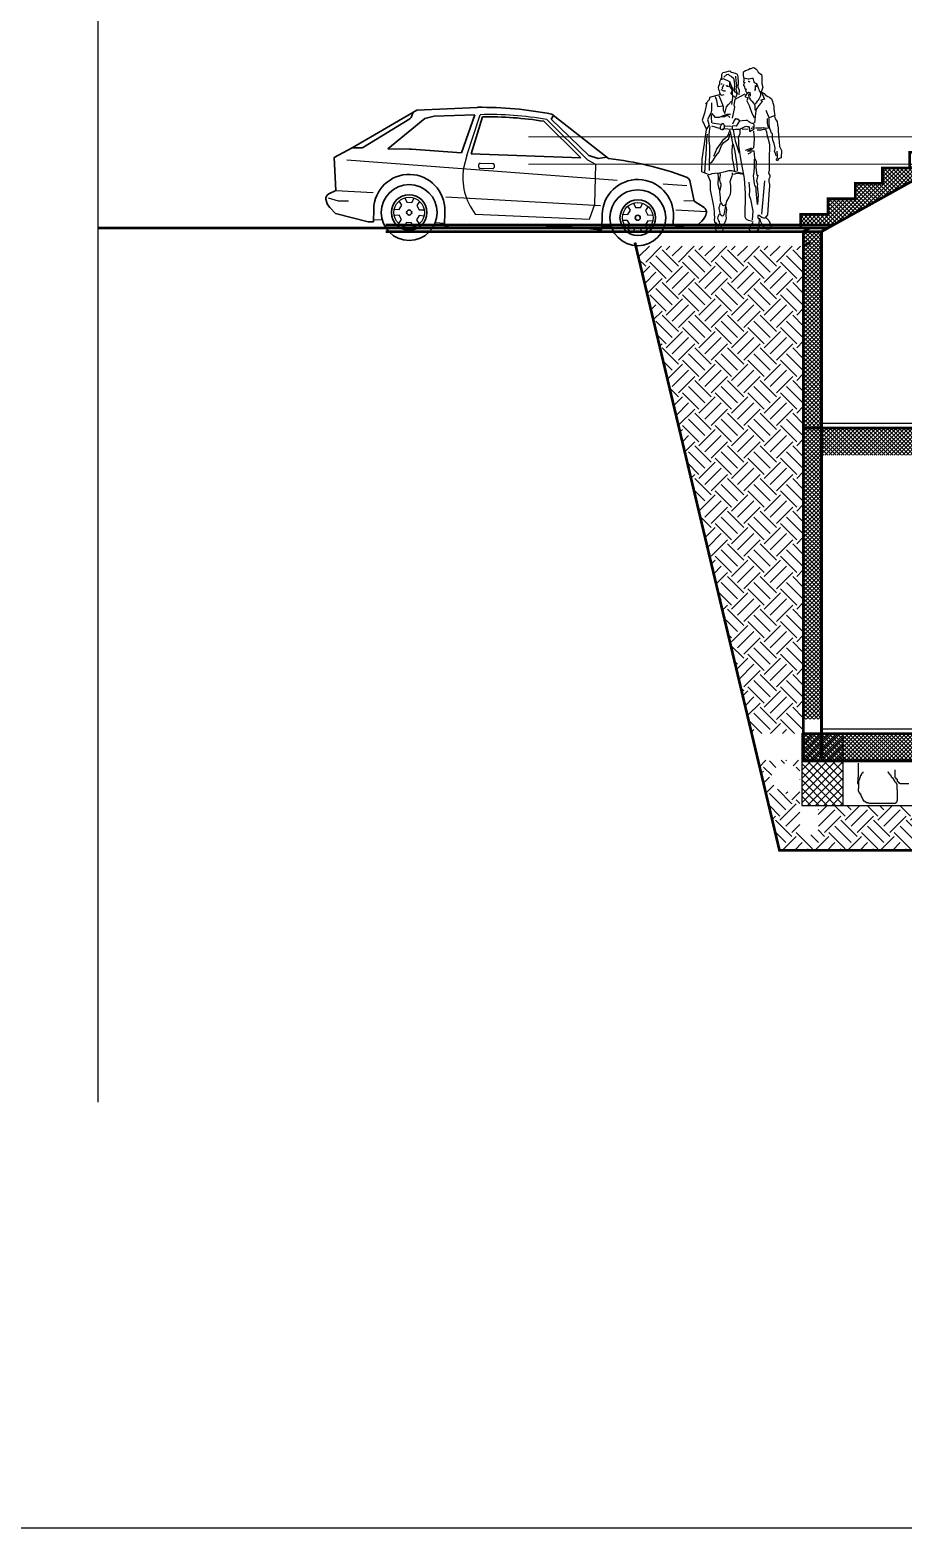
# Model space of a CAD drawing. Extents: x 250879 to 348495, y -51522 to -9360.
# Drawn here: x 288222 to 289182, y -51522 to -49874 of the extents above; entities that cross this region are included whole.
import ezdxf

# ---------------------------------------------------------------- set-up
doc = ezdxf.new("R2010")
doc.units = 0
doc.layers.get('0').update_dxf_attribs({"linetype": 'CONTINUOUS'})
for name, color, linetype in [('AXIS', 1, 'CONTINUOUS'), ('CAR_DTL', 7, 'CONTINUOUS'), ('HATCH', 8, 'CONTINUOUS'), ('TRUSS', 2, 'CONTINUOUS'), ('WALL', 7, 'CONTINUOUS')]:
    doc.layers.add(name, color=color, linetype=linetype)
for name, color, linetype, lineweight in [('BALUSTER', 6, 'CONTINUOUS', 30), ('int fram for glaz& landscap obj.', 252, 'CONTINUOUS', 15), ('VIS', 8, 'CONTINUOUS', 18)]:
    doc.layers.add(name, color=color, linetype=linetype, lineweight=lineweight)

# ---------------------------------------------------------------- blocks, each defined once
blk = doc.blocks.new('105')
for p, q in [((-0.079, 1.713), (-0.081, 1.691)), ((-0.081, 1.691), (-0.081, 1.659)), ((-0.081, 1.659), (-0.081, 1.627)), ((-0.075, 1.729), (-0.079, 1.713)), ((-0.059, 1.742), (-0.075, 1.729)), ((-0.04, 1.756), (-0.059, 1.742)), ((-0.028, 1.776), (-0.04, 1.756)), ((-0.017, 1.788), (-0.028, 1.776)), ((0.001, 1.802), (-0.017, 1.788)), ((-0.001, 1.639), (0.004, 1.649)), ((0.015, 1.805), (0.001, 1.802)), ((0.004, 1.649), (0.009, 1.659)), ((0.009, 1.659), (0.012, 1.674)), ((0.012, 1.674), (0.015, 1.684)), ((0.038, 1.797), (0.015, 1.805)), ((0.015, 1.684), (0.019, 1.684)), ((0.019, 1.684), (0.03, 1.684)), ((0.03, 1.684), (0.046, 1.682)), ((0.052, 1.795), (0.038, 1.797)), ((0.046, 1.682), (0.058, 1.679)), ((0.051, 1.647), (0.057, 1.65)), ((0.068, 1.786), (0.052, 1.795)), ((0.057, 1.65), (0.062, 1.651)), ((0.058, 1.679), (0.07, 1.68)), ((0.062, 1.651), (0.066, 1.652)), ((0.066, 1.652), (0.069, 1.653)), ((0.084, 1.778), (0.068, 1.786)), ((0.07, 1.68), (0.088, 1.681)), ((0.101, 1.774), (0.084, 1.778)), ((0.088, 1.681), (0.102, 1.684)), ((0.122, 1.758), (0.101, 1.774)), ((0.102, 1.684), (0.117, 1.688)), ((0.107, 1.643), (0.104, 1.65)), ((0.114, 1.671), (0.114, 1.681)), ((0.116, 1.664), (0.114, 1.671)), ((0.117, 1.657), (0.116, 1.664)), ((0.117, 1.688), (0.119, 1.699)), ((0.117, 1.65), (0.117, 1.657)), ((0.117, 1.643), (0.117, 1.65)), ((0.119, 1.699), (0.12, 1.718)), ((0.12, 1.718), (0.123, 1.739)), ((0.123, 1.739), (0.122, 1.758)), ((0.183, 1.704), (0.179, 1.64)), ((0.191, 1.735), (0.183, 1.704)), ((0.212, 1.745), (0.191, 1.735)), ((0.195, 1.611), (0.202, 1.659)), ((0.202, 1.659), (0.207, 1.71)), ((0.252, 1.754), (0.212, 1.745)), ((0.224, 1.654), (0.22, 1.608)), ((0.231, 1.691), (0.224, 1.654)), ((0.252, 1.709), (0.231, 1.691)), ((0.235, 1.561), (0.273, 1.649)), ((0.264, 1.764), (0.252, 1.754)), ((0.279, 1.724), (0.252, 1.709)), ((0.272, 1.77), (0.264, 1.764)), ((0.328, 1.754), (0.272, 1.77)), ((0.273, 1.649), (0.343, 1.682)), ((0.29, 1.732), (0.279, 1.724)), ((0.306, 1.73), (0.29, 1.732)), ((0.339, 1.699), (0.306, 1.73)), ((0.35, 1.75), (0.328, 1.754)), ((0.343, 1.682), (0.374, 1.671)), ((0.361, 1.73), (0.35, 1.75)), ((0.359, 1.709), (0.361, 1.73)), ((0.359, 1.692), (0.359, 1.709)), ((0.371, 1.677), (0.359, 1.692)), ((0.374, 1.671), (0.386, 1.65)), ((0.386, 1.65), (0.387, 1.621)), ((-0.145, 1.488), (-0.166, 1.48)), ((-0.116, 1.505), (-0.145, 1.488)), ((-0.104, 1.52), (-0.116, 1.505)), ((-0.072, 1.542), (-0.111, 1.458)), ((-0.093, 1.527), (-0.104, 1.52)), ((-0.073, 1.534), (-0.093, 1.527)), ((-0.081, 1.627), (-0.09, 1.59)), ((-0.09, 1.59), (-0.08, 1.556)), ((-0.08, 1.556), (-0.073, 1.534)), ((-0.067, 1.536), (-0.062, 1.536)), ((-0.062, 1.546), (-0.065, 1.523)), ((-0.065, 1.523), (-0.064, 1.507)), ((-0.064, 1.507), (-0.061, 1.489)), ((-0.062, 1.536), (-0.059, 1.54)), ((-0.061, 1.489), (-0.055, 1.473)), ((-0.059, 1.54), (-0.055, 1.551)), ((-0.055, 1.551), (-0.05, 1.563)), ((-0.05, 1.563), (-0.045, 1.58)), ((-0.045, 1.58), (-0.037, 1.602)), ((-0.037, 1.602), (-0.032, 1.611)), ((-0.032, 1.611), (-0.026, 1.624)), ((-0.026, 1.624), (-0.014, 1.632)), ((-0.02, 1.616), (-0.024, 1.608)), ((-0.024, 1.608), (-0.024, 1.599)), ((-0.024, 1.599), (-0.022, 1.599)), ((-0.022, 1.599), (-0.018, 1.599)), ((-0.02, 1.634), (-0.02, 1.626)), ((-0.02, 1.626), (-0.02, 1.616)), ((-0.018, 1.599), (-0.007, 1.607)), ((-0.014, 1.632), (-0.001, 1.639)), ((-0.007, 1.607), (-0.007, 1.597)), ((-0.007, 1.597), (-0.007, 1.583)), ((-0.007, 1.583), (-0.006, 1.566)), ((-0.006, 1.566), (-0.006, 1.559)), ((-0.006, 1.559), (0.003, 1.552)), ((0.045, 1.498), (0.046, 1.51)), ((0.045, 1.49), (0.045, 1.498)), ((0.046, 1.518), (0.047, 1.53)), ((0.046, 1.51), (0.046, 1.518)), ((0.047, 1.53), (0.049, 1.53)), ((0.049, 1.53), (0.056, 1.529)), ((0.063, 1.483), (0.054, 1.468)), ((0.056, 1.529), (0.059, 1.529)), ((0.059, 1.529), (0.063, 1.531)), ((0.061, 1.516), (0.068, 1.498)), ((0.063, 1.531), (0.068, 1.532)), ((0.068, 1.498), (0.063, 1.483)), ((0.068, 1.532), (0.071, 1.53)), ((0.071, 1.644), (0.072, 1.644)), ((0.071, 1.53), (0.077, 1.525)), ((0.106, 1.489), (0.073, 1.472)), ((0.077, 1.525), (0.078, 1.525)), ((0.078, 1.527), (0.106, 1.489)), ((0.078, 1.525), (0.082, 1.526)), ((0.082, 1.526), (0.084, 1.53)), ((0.084, 1.53), (0.091, 1.539)), ((0.099, 1.565), (0.085, 1.571)), ((0.091, 1.539), (0.094, 1.546)), ((0.094, 1.546), (0.097, 1.555)), ((0.097, 1.555), (0.099, 1.565)), ((0.213, 1.46), (0.102, 1.517)), ((0.103, 1.571), (0.105, 1.577)), ((0.105, 1.577), (0.106, 1.589)), ((0.106, 1.589), (0.107, 1.595)), ((0.108, 1.64), (0.107, 1.643)), ((0.107, 1.599), (0.11, 1.599)), ((0.107, 1.595), (0.107, 1.599)), ((0.112, 1.635), (0.108, 1.64)), ((0.11, 1.599), (0.111, 1.601)), ((0.111, 1.601), (0.114, 1.602)), ((0.112, 1.64), (0.117, 1.643)), ((0.115, 1.629), (0.112, 1.635)), ((0.114, 1.602), (0.116, 1.606)), ((0.119, 1.619), (0.115, 1.629)), ((0.116, 1.606), (0.12, 1.613)), ((0.117, 1.643), (0.117, 1.643)), ((0.12, 1.614), (0.119, 1.619)), ((0.121, 1.613), (0.12, 1.614)), ((0.12, 1.613), (0.121, 1.613)), ((0.185, 1.59), (0.171, 1.558)), ((0.171, 1.558), (0.172, 1.506)), ((0.179, 1.64), (0.185, 1.59)), ((0.188, 1.516), (0.196, 1.54)), ((0.197, 1.59), (0.195, 1.611)), ((0.196, 1.54), (0.203, 1.565)), ((0.204, 1.531), (0.196, 1.513)), ((0.196, 1.513), (0.207, 1.48)), ((0.203, 1.565), (0.197, 1.59)), ((0.223, 1.548), (0.204, 1.531)), ((0.207, 1.468), (0.262, 1.519)), ((0.22, 1.608), (0.223, 1.575)), ((0.223, 1.575), (0.223, 1.548)), ((0.262, 1.519), (0.235, 1.561)), ((0.245, 1.532), (0.241, 1.477)), ((0.255, 1.573), (0.245, 1.532)), ((0.277, 1.598), (0.255, 1.573)), ((0.277, 1.645), (0.277, 1.598)), ((0.305, 1.61), (0.287, 1.596)), ((0.287, 1.596), (0.296, 1.596)), ((0.296, 1.596), (0.302, 1.6)), ((0.302, 1.6), (0.305, 1.608)), ((0.312, 1.606), (0.305, 1.61)), ((0.321, 1.548), (0.329, 1.547)), ((0.329, 1.547), (0.334, 1.547)), ((0.334, 1.547), (0.34, 1.549)), ((0.361, 1.504), (0.335, 1.508)), ((0.339, 1.621), (0.344, 1.605)), ((0.34, 1.549), (0.345, 1.55)), ((0.344, 1.605), (0.353, 1.595)), ((0.345, 1.55), (0.35, 1.552)), ((0.35, 1.552), (0.368, 1.561)), ((0.353, 1.595), (0.358, 1.587)), ((0.357, 1.579), (0.353, 1.573)), ((0.358, 1.587), (0.357, 1.579)), ((0.358, 1.623), (0.368, 1.624)), ((0.368, 1.506), (0.361, 1.504)), ((0.378, 1.514), (0.368, 1.506)), ((0.394, 1.497), (0.375, 1.455)), ((0.387, 1.526), (0.378, 1.514)), ((0.388, 1.551), (0.385, 1.536)), ((0.385, 1.536), (0.387, 1.526)), ((0.387, 1.621), (0.396, 1.604)), ((0.397, 1.566), (0.388, 1.551)), ((0.388, 1.505), (0.496, 1.477)), ((0.396, 1.604), (0.402, 1.588)), ((0.402, 1.588), (0.397, 1.566)), ((0.434, 1.486), (0.419, 1.446)), ((-0.216, 1.321), (-0.224, 1.279)), ((-0.212, 1.357), (-0.216, 1.321)), ((-0.211, 1.382), (-0.212, 1.357)), ((-0.205, 1.406), (-0.211, 1.382)), ((-0.192, 1.443), (-0.205, 1.406)), ((-0.185, 1.462), (-0.192, 1.443)), ((-0.166, 1.48), (-0.185, 1.462)), ((-0.161, 1.254), (-0.127, 1.335)), ((-0.111, 1.458), (-0.069, 1.446)), ((-0.069, 1.446), (-0.089, 1.431)), ((-0.089, 1.431), (-0.067, 1.41)), ((-0.067, 1.41), (-0.048, 1.39)), ((-0.055, 1.473), (-0.048, 1.457)), ((-0.048, 1.457), (-0.039, 1.446)), ((-0.048, 1.39), (-0.036, 1.374)), ((-0.039, 1.446), (-0.027, 1.438)), ((-0.036, 1.374), (-0.033, 1.365)), ((-0.033, 1.365), (-0.017, 1.349)), ((-0.027, 1.438), (-0.016, 1.419)), ((-0.017, 1.349), (-0.011, 1.299)), ((-0.016, 1.419), (-0.011, 1.409)), ((-0.011, 1.409), (-0.008, 1.399)), ((-0.004, 1.353), (-0.006, 1.335)), ((-0.002, 1.373), (-0.004, 1.353)), ((0.007, 1.411), (-0.002, 1.388)), ((-0.002, 1.388), (-0.002, 1.373)), ((0.029, 1.435), (0.007, 1.411)), ((0.043, 1.452), (0.029, 1.435)), ((0.052, 1.367), (0.035, 1.316)), ((0.054, 1.468), (0.043, 1.452)), ((0.058, 1.387), (0.052, 1.367)), ((0.084, 1.44), (0.058, 1.387)), ((0.073, 1.472), (0.084, 1.44)), ((0.224, 1.387), (0.213, 1.46)), ((0.218, 1.369), (0.224, 1.387)), ((0.244, 1.251), (0.218, 1.369)), ((0.241, 1.477), (0.252, 1.4)), ((0.285, 1.399), (0.254, 1.437)), ((0.31, 1.374), (0.285, 1.399)), ((0.327, 1.301), (0.31, 1.374)), ((0.344, 1.339), (0.327, 1.301)), ((0.344, 1.384), (0.344, 1.339)), ((0.408, 1.377), (0.344, 1.384)), ((0.353, 1.401), (0.352, 1.389)), ((0.364, 1.426), (0.353, 1.401)), ((0.375, 1.455), (0.364, 1.426)), ((0.419, 1.446), (0.408, 1.377)), ((0.474, 1.419), (0.474, 1.333)), ((0.474, 1.333), (0.482, 1.305)), ((0.496, 1.477), (0.498, 1.451)), ((0.498, 1.451), (0.538, 1.406)), ((0.526, 1.42), (0.551, 1.303)), ((-0.254, 1.177), (-0.259, 1.143)), ((-0.248, 1.212), (-0.254, 1.177)), ((-0.227, 1.243), (-0.248, 1.212)), ((-0.218, 1.273), (-0.227, 1.243)), ((-0.224, 1.279), (-0.161, 1.254)), ((-0.224, 1.279), (-0.218, 1.273)), ((-0.166, 1.147), (-0.165, 1.157)), ((-0.165, 1.157), (-0.162, 1.18)), ((-0.162, 1.198), (-0.161, 1.254)), ((-0.162, 1.18), (-0.162, 1.198)), ((-0.145, 1.163), (-0.155, 1.148)), ((-0.14, 1.189), (-0.145, 1.163)), ((-0.139, 1.245), (-0.14, 1.229)), ((-0.14, 1.229), (-0.14, 1.189)), ((-0.011, 1.299), (0.001, 1.199)), ((0.035, 1.316), (0.004, 1.252)), ((0.004, 1.149), (0.005, 1.171)), ((0.005, 1.171), (0.007, 1.189)), ((0.007, 1.189), (0.008, 1.189)), ((0.008, 1.189), (0.025, 1.192)), ((0.019, 1.156), (0.016, 1.135)), ((0.025, 1.192), (0.044, 1.198)), ((0.044, 1.198), (0.053, 1.201)), ((0.053, 1.201), (0.063, 1.21)), ((0.068, 1.156), (0.059, 1.148)), ((0.063, 1.21), (0.073, 1.221)), ((0.082, 1.157), (0.068, 1.156)), ((0.073, 1.221), (0.076, 1.224)), ((0.076, 1.224), (0.096, 1.223)), ((0.094, 1.16), (0.082, 1.157)), ((0.103, 1.159), (0.094, 1.16)), ((0.096, 1.223), (0.135, 1.22)), ((0.163, 1.127), (0.103, 1.159)), ((0.135, 1.22), (0.162, 1.217)), ((0.162, 1.217), (0.163, 1.225)), ((0.163, 1.225), (0.174, 1.224)), ((0.165, 1.219), (0.203, 1.16)), ((0.174, 1.224), (0.179, 1.242)), ((0.179, 1.242), (0.188, 1.236)), ((0.188, 1.236), (0.194, 1.243)), ((0.194, 1.243), (0.205, 1.238)), ((0.203, 1.16), (0.242, 1.166)), ((0.205, 1.238), (0.211, 1.244)), ((0.211, 1.244), (0.226, 1.225)), ((0.226, 1.225), (0.241, 1.185)), ((0.246, 1.162), (0.246, 1.152)), ((0.324, 1.166), (0.259, 1.161)), ((0.303, 1.293), (0.266, 1.293)), ((0.282, 1.273), (0.276, 1.258)), ((0.296, 1.278), (0.282, 1.273)), ((0.312, 1.279), (0.296, 1.278)), ((0.334, 1.281), (0.303, 1.293)), ((0.33, 1.267), (0.312, 1.279)), ((0.362, 1.268), (0.33, 1.267)), ((0.384, 1.26), (0.334, 1.281)), ((0.338, 1.18), (0.335, 1.16)), ((0.335, 1.16), (0.335, 1.145)), ((0.344, 1.194), (0.338, 1.18)), ((0.356, 1.187), (0.344, 1.194)), ((0.367, 1.174), (0.356, 1.187)), ((0.374, 1.156), (0.367, 1.174)), ((0.468, 1.198), (0.373, 1.182)), ((0.375, 1.143), (0.374, 1.156)), ((0.436, 1.26), (0.384, 1.26)), ((0.384, 1.135), (0.469, 1.161)), ((0.471, 1.299), (0.436, 1.26)), ((0.478, 1.265), (0.475, 1.199)), ((0.482, 1.305), (0.478, 1.265)), ((0.482, 1.305), (0.516, 1.236)), ((0.5, 1.076), (0.487, 1.157)), ((0.516, 1.236), (0.498, 1.167)), ((0.529, 1.124), (0.498, 1.167)), ((0.575, 1.228), (0.529, 1.124)), ((0.551, 1.303), (0.575, 1.228)), ((-0.27, 0.99), (-0.274, 0.936)), ((-0.267, 1.025), (-0.27, 0.99)), ((-0.26, 1.105), (-0.267, 1.025)), ((-0.259, 1.143), (-0.26, 1.105)), ((-0.214, 0.97), (-0.201, 1.009)), ((-0.201, 1.009), (-0.197, 1.036)), ((-0.197, 1.036), (-0.196, 1.078)), ((-0.196, 1.078), (-0.187, 1.086)), ((-0.187, 1.086), (-0.166, 1.147)), ((-0.151, 1.017), (-0.163, 0.965)), ((-0.155, 1.148), (-0.152, 1.138)), ((-0.152, 1.138), (-0.131, 1.137)), ((-0.136, 1.069), (-0.151, 1.017)), ((-0.131, 1.099), (-0.136, 1.069)), ((-0.131, 1.137), (-0.102, 1.142)), ((-0.122, 1.129), (-0.131, 1.099)), ((-0.097, 1.127), (-0.122, 1.129)), ((-0.102, 1.142), (-0.076, 1.14)), ((-0.075, 1.122), (-0.097, 1.127)), ((-0.076, 1.14), (-0.042, 1.14)), ((-0.052, 1.121), (-0.075, 1.122)), ((-0.029, 1.121), (-0.052, 1.121)), ((-0.042, 1.14), (-0.012, 1.141)), ((0.004, 1.135), (0.004, 1.149)), ((0.009, 1.128), (0.004, 1.135)), ((0.01, 1.107), (0.006, 1.017)), ((0.006, 1.017), (0.01, 0.922)), ((0.025, 1.117), (0.009, 1.128)), ((0.037, 1.113), (0.025, 1.117)), ((0.036, 1.143), (0.029, 1.131)), ((0.051, 1.104), (0.037, 1.113)), ((0.056, 1.106), (0.051, 1.104)), ((0.057, 1.117), (0.056, 1.106)), ((0.058, 1.143), (0.057, 1.13)), ((0.057, 1.13), (0.057, 1.117)), ((0.059, 1.148), (0.058, 1.143)), ((0.07, 1.129), (0.137, 1.125)), ((0.159, 1.08), (0.158, 1.125)), ((0.175, 1.04), (0.159, 1.08)), ((0.209, 1.127), (0.163, 1.127)), ((0.215, 1), (0.169, 0.865)), ((0.173, 0.997), (0.175, 1.04)), ((0.174, 0.95), (0.173, 0.997)), ((0.224, 1.125), (0.209, 1.127)), ((0.234, 1.117), (0.215, 1)), ((0.243, 1.128), (0.224, 1.125)), ((0.246, 1.141), (0.243, 1.128)), ((0.269, 1.103), (0.243, 0.974)), ((0.246, 1.152), (0.246, 1.141)), ((0.253, 1.126), (0.334, 1.131)), ((0.284, 1.022), (0.271, 1.073)), ((0.272, 1.116), (0.295, 1.058)), ((0.339, 0.981), (0.284, 1.022)), ((0.295, 1.058), (0.324, 1.026)), ((0.324, 1.026), (0.352, 1.005)), ((0.335, 1.145), (0.34, 1.13)), ((0.34, 1.13), (0.347, 1.116)), ((0.347, 1.116), (0.353, 1.127)), ((0.352, 1.005), (0.375, 0.972)), ((0.353, 1.127), (0.37, 1.12)), ((0.37, 1.12), (0.373, 1.13)), ((0.373, 1.13), (0.375, 1.143)), ((0.493, 0.943), (0.498, 1.004)), ((0.498, 1.004), (0.5, 1.076)), ((0.524, 1.016), (0.519, 1.074)), ((0.528, 0.911), (0.524, 1.016)), ((0.552, 0.968), (0.529, 1.124)), ((-0.274, 0.936), (-0.297, 0.892)), ((-0.297, 0.892), (-0.291, 0.812)), ((-0.254, 0.83), (-0.247, 0.888)), ((-0.252, 0.812), (-0.254, 0.83)), ((-0.251, 0.842), (-0.239, 0.836)), ((-0.239, 0.836), (-0.235, 0.844)), ((-0.235, 0.844), (-0.233, 0.852)), ((-0.233, 0.852), (-0.225, 0.869)), ((-0.226, 0.921), (-0.224, 0.938)), ((-0.226, 0.912), (-0.226, 0.921)), ((-0.222, 0.896), (-0.226, 0.912)), ((-0.225, 0.869), (-0.221, 0.885)), ((-0.224, 0.938), (-0.214, 0.97)), ((-0.221, 0.885), (-0.222, 0.896)), ((-0.163, 0.965), (-0.163, 0.926)), ((-0.163, 0.926), (-0.162, 0.823)), ((0.003, 0.852), (0.002, 0.811)), ((0.008, 0.889), (0.003, 0.852)), ((0.066, 0.89), (0.008, 0.889)), ((0.01, 0.922), (0.027, 0.907)), ((0.027, 0.907), (0.079, 0.888)), ((0.032, 0.918), (0.104, 0.892)), ((0.036, 0.871), (0.074, 0.855)), ((0.079, 0.888), (0.066, 0.89)), ((0.15, 0.803), (0.174, 0.95)), ((0.218, 0.883), (0.196, 0.741)), ((0.237, 0.964), (0.218, 0.883)), ((0.243, 0.974), (0.25, 0.896)), ((0.25, 0.896), (0.247, 0.805)), ((0.362, 0.948), (0.339, 0.981)), ((0.389, 0.878), (0.362, 0.948)), ((0.375, 0.972), (0.414, 0.916)), ((0.421, 0.839), (0.389, 0.878)), ((0.414, 0.916), (0.453, 0.829)), ((0.459, 0.78), (0.421, 0.839)), ((0.494, 0.673), (0.493, 0.943)), ((0.547, 0.651), (0.528, 0.911)), ((0.576, 0.799), (0.552, 0.968)), ((-0.291, 0.812), (-0.264, 0.801)), ((-0.264, 0.801), (-0.251, 0.784)), ((-0.246, 0.805), (-0.252, 0.812)), ((-0.251, 0.784), (-0.247, 0.784)), ((-0.247, 0.784), (-0.246, 0.784)), ((-0.243, 0.799), (-0.246, 0.805)), ((-0.246, 0.784), (-0.243, 0.789)), ((-0.243, 0.794), (-0.243, 0.799)), ((-0.243, 0.789), (-0.243, 0.794)), ((-0.162, 0.823), (-0.16, 0.679)), ((-0.16, 0.679), (-0.155, 0.646)), ((-0.013, 0.708), (-0.024, 0.622)), ((0.002, 0.811), (-0.018, 0.776)), ((-0.018, 0.776), (-0.016, 0.751)), ((-0.016, 0.751), (-0.013, 0.708)), ((0, 0.722), (0, 0.8)), ((0.004, 0.652), (0, 0.722)), ((0.111, 0.586), (0.15, 0.803)), ((0.122, 0.638), (0.21, 0.659)), ((0.196, 0.741), (0.191, 0.671)), ((0.21, 0.659), (0.251, 0.67)), ((0.232, 0.735), (0.222, 0.663)), ((0.247, 0.805), (0.232, 0.735)), ((0.251, 0.67), (0.288, 0.67)), ((0.288, 0.67), (0.325, 0.661)), ((0.325, 0.661), (0.386, 0.643)), ((0.474, 0.763), (0.459, 0.78)), ((0.491, 0.753), (0.474, 0.763)), ((0.536, 0.642), (0.579, 0.659)), ((0.579, 0.659), (0.576, 0.799)), ((-0.157, 0.638), (-0.169, 0.622)), ((-0.169, 0.622), (-0.168, 0.602)), ((-0.168, 0.602), (-0.156, 0.578)), ((-0.158, 0.553), (-0.165, 0.52)), ((-0.165, 0.52), (-0.165, 0.493)), ((-0.156, 0.578), (-0.158, 0.553)), ((-0.155, 0.646), (-0.157, 0.638)), ((-0.11, 0.562), (-0.077, 0.193)), ((-0.03, 0.5), (-0.038, 0.403)), ((-0.024, 0.622), (-0.035, 0.621)), ((-0.035, 0.621), (-0.02, 0.562)), ((-0.02, 0.562), (-0.032, 0.523)), ((-0.032, 0.523), (-0.03, 0.5)), ((-0.018, 0.482), (-0.003, 0.508)), ((-0.003, 0.508), (0, 0.531)), ((0, 0.531), (0.011, 0.614)), ((0.011, 0.614), (0.004, 0.652)), ((0.06, 0.504), (0.055, 0.463)), ((0.064, 0.545), (0.06, 0.504)), ((0.1, 0.421), (0.111, 0.586)), ((0.122, 0.631), (0.163, 0.638)), ((0.163, 0.638), (0.196, 0.641)), ((0.196, 0.641), (0.235, 0.63)), ((0.246, 0.649), (0.247, 0.628)), ((0.247, 0.628), (0.249, 0.611)), ((0.249, 0.611), (0.262, 0.583)), ((0.262, 0.583), (0.272, 0.549)), ((0.269, 0.532), (0.264, 0.505)), ((0.264, 0.505), (0.264, 0.472)), ((0.272, 0.549), (0.269, 0.532)), ((0.366, 0.518), (0.368, 0.526)), ((0.368, 0.505), (0.366, 0.518)), ((0.368, 0.526), (0.376, 0.54)), ((0.372, 0.494), (0.368, 0.505)), ((0.373, 0.63), (0.38, 0.639)), ((0.373, 0.619), (0.373, 0.63)), ((0.378, 0.605), (0.373, 0.619)), ((0.376, 0.54), (0.379, 0.554)), ((0.383, 0.586), (0.378, 0.605)), ((0.379, 0.554), (0.382, 0.57)), ((0.38, 0.639), (0.382, 0.639)), ((0.382, 0.57), (0.383, 0.586)), ((0.386, 0.643), (0.436, 0.642)), ((0.404, 0.522), (0.398, 0.49)), ((0.403, 0.632), (0.401, 0.606)), ((0.401, 0.606), (0.402, 0.575)), ((0.402, 0.575), (0.404, 0.548)), ((0.407, 0.643), (0.403, 0.632)), ((0.404, 0.548), (0.404, 0.522)), ((0.436, 0.642), (0.471, 0.636)), ((0.471, 0.636), (0.496, 0.628)), ((0.488, 0.558), (0.487, 0.526)), ((0.487, 0.526), (0.489, 0.497)), ((0.502, 0.595), (0.488, 0.558)), ((0.489, 0.497), (0.489, 0.46)), ((0.496, 0.628), (0.536, 0.642)), ((0.516, 0.626), (0.502, 0.595)), ((-0.165, 0.493), (-0.161, 0.466)), ((-0.161, 0.466), (-0.141, 0.188)), ((-0.038, 0.403), (-0.037, 0.354)), ((-0.037, 0.354), (-0.031, 0.301)), ((-0.031, 0.301), (-0.016, 0.451)), ((-0.016, 0.451), (-0.018, 0.482)), ((0.045, 0.36), (0.019, 0.225)), ((0.06, 0.4), (0.045, 0.36)), ((0.055, 0.463), (0.06, 0.4)), ((0.102, 0.159), (0.1, 0.421)), ((0.264, 0.472), (0.264, 0.445)), ((0.264, 0.445), (0.268, 0.409)), ((0.268, 0.409), (0.284, 0.381)), ((0.284, 0.381), (0.309, 0.338)), ((0.309, 0.338), (0.315, 0.305)), ((0.363, 0.316), (0.374, 0.335)), ((0.376, 0.471), (0.372, 0.494)), ((0.374, 0.371), (0.38, 0.415)), ((0.374, 0.335), (0.374, 0.371)), ((0.383, 0.449), (0.376, 0.471)), ((0.38, 0.415), (0.381, 0.432)), ((0.381, 0.432), (0.383, 0.449)), ((0.389, 0.465), (0.384, 0.449)), ((0.398, 0.49), (0.389, 0.465)), ((0.467, 0.356), (0.45, 0.283)), ((0.476, 0.407), (0.467, 0.356)), ((0.489, 0.46), (0.476, 0.407)), ((-0.141, 0.188), (-0.113, 0.15)), ((-0.08, 0.158), (-0.051, 0.178)), ((-0.051, 0.178), (-0.037, 0.179)), ((-0.037, 0.179), (-0.036, 0.153)), ((0.019, 0.225), (0.026, 0.131)), ((0.314, 0.262), (0.307, 0.242)), ((0.307, 0.242), (0.311, 0.218)), ((0.311, 0.218), (0.315, 0.189)), ((0.316, 0.176), (0.313, 0.149)), ((0.322, 0.281), (0.314, 0.262)), ((0.315, 0.305), (0.319, 0.3)), ((0.315, 0.189), (0.316, 0.176)), ((0.317, 0.302), (0.334, 0.205)), ((0.319, 0.3), (0.327, 0.291)), ((0.327, 0.291), (0.34, 0.287)), ((0.334, 0.205), (0.337, 0.189)), ((0.337, 0.189), (0.347, 0.174)), ((0.34, 0.287), (0.348, 0.29)), ((0.347, 0.174), (0.356, 0.172)), ((0.348, 0.29), (0.356, 0.304)), ((0.356, 0.304), (0.363, 0.316)), ((0.356, 0.172), (0.37, 0.181)), ((0.37, 0.181), (0.379, 0.197)), ((0.383, 0.286), (0.375, 0.314)), ((0.379, 0.197), (0.381, 0.228)), ((0.381, 0.228), (0.385, 0.241)), ((0.389, 0.27), (0.383, 0.286)), ((0.385, 0.241), (0.391, 0.255)), ((0.397, 0.177), (0.385, 0.196)), ((0.391, 0.255), (0.389, 0.27)), ((0.402, 0.166), (0.397, 0.177)), ((0.403, 0.149), (0.402, 0.166)), ((0.443, 0.194), (0.442, 0.155)), ((0.445, 0.222), (0.443, 0.194)), ((0.448, 0.251), (0.445, 0.222)), ((0.45, 0.283), (0.448, 0.251)), ((-0.17, 0.089), (-0.18, 0.055)), ((-0.18, 0.055), (-0.18, 0.037)), ((-0.18, 0.037), (-0.167, 0.029)), ((-0.157, 0.124), (-0.17, 0.089)), ((-0.167, 0.029), (-0.133, 0.027)), ((-0.124, 0.157), (-0.157, 0.124)), ((-0.133, 0.027), (-0.112, 0.041)), ((-0.113, 0.15), (-0.103, 0.148)), ((-0.112, 0.041), (-0.085, 0.079)), ((-0.103, 0.148), (-0.08, 0.158)), ((-0.085, 0.079), (-0.067, 0.116)), ((-0.067, 0.116), (-0.059, 0.148)), ((-0.036, 0.153), (-0.052, 0.137)), ((-0.052, 0.137), (-0.052, 0.12)), ((-0.052, 0.12), (-0.045, 0.077)), ((-0.045, 0.077), (-0.05, 0.041)), ((-0.05, 0.041), (-0.023, 0.002)), ((-0.023, 0.002), (0.023, -0.002)), ((0.016, 0.113), (0.037, 0.117)), ((0.029, 0.081), (0.017, 0.101)), ((0.023, -0.002), (0.037, 0)), ((0.048, 0.058), (0.029, 0.081)), ((0.037, 0.117), (0.068, 0.125)), ((0.037, 0), (0.046, 0.01)), ((0.046, 0.01), (0.054, 0.022)), ((0.054, 0.037), (0.048, 0.058)), ((0.054, 0.022), (0.054, 0.037)), ((0.068, 0.125), (0.092, 0.139)), ((0.092, 0.139), (0.102, 0.159)), ((0.313, 0.149), (0.318, 0.12)), ((0.318, 0.12), (0.32, 0.115)), ((0.32, 0.115), (0.333, 0.092)), ((0.333, 0.092), (0.348, 0.076)), ((0.347, 0.027), (0.346, 0.049)), ((0.35, 0.014), (0.347, 0.027)), ((0.348, 0.076), (0.374, 0.074)), ((0.363, 0.001), (0.35, 0.014)), ((0.362, 0.058), (0.36, 0.079)), ((0.368, 0.047), (0.362, 0.058)), ((0.396, 0.004), (0.363, 0.001)), ((0.383, 0.044), (0.368, 0.047)), ((0.374, 0.074), (0.381, 0.089)), ((0.381, 0.089), (0.387, 0.109)), ((0.397, 0.05), (0.383, 0.044)), ((0.387, 0.109), (0.394, 0.122)), ((0.394, 0.122), (0.4, 0.135)), ((0.42, 0.008), (0.396, 0.004)), ((0.401, 0.058), (0.397, 0.05)), ((0.4, 0.135), (0.403, 0.149)), ((0.412, 0.083), (0.401, 0.058)), ((0.44, 0.111), (0.412, 0.083)), ((0.427, 0.022), (0.42, 0.008)), ((0.432, 0.036), (0.427, 0.022)), ((0.43, 0.104), (0.431, 0.052)), ((0.431, 0.052), (0.432, 0.036)), ((0.443, 0.134), (0.44, 0.111)), ((0.442, 0.155), (0.443, 0.134))]:
    blk.add_line(p, q)
blk = doc.blocks.new('02ECAR01')
at = {"color": 0, "linetype": 'ByBlock'}
for p, q in [((-114.95, 51.36), (-140, 36)), ((-135.5, 36.32), (-117.6, 47.93)), ((-111.66, 48.19), (-126, 35.92)), ((-116.76, 49.11), (-116.39, 50.49)), ((-91, 53), (-114.95, 51.36)), ((-111.66, 48.19), (-108.02, 49.18)), ((-108.02, 49.18), (-92.03, 50)), ((-92.03, 50), (-97, 35)), ((-89, 49.29), (-93.07, 34.71)), ((-50, 34), (-64.83, 48.09)), ((-62, 49), (-61.12, 50.4)), ((-62, 49), (-46.87, 35.04)), ((-61.74, 50.96), (-39, 34)), ((-140, 36), (-147, 32)), ((-140, 36), (-136.59, 36)), ((-126, 35.92), (-117.39, 35.97)), ((-116.6, 35.92), (-97, 35)), ((-147, 32), (-146, 19)), ((-93.07, 34.71), (-50, 34)), ((-46.87, 35.04), (-43.14, 34)), ((-43.14, 34), (-39.72, 34.54)), ((-5, 18), (-6.65, 25.41)), ((-146, 19), (-148.83, 17.58)), ((-1.01, 15.61), (-5, 18)), ((-148.24, 12.24), (-146, 10)), ((-131, 12), (-131, 7)), ((-103, 12), (-103, 6)), ((-41, 12), (-41, 6)), ((-13, 12), (-13, 9)), ((-146, 10), (-133, 7)), ((-133, 7), (-131, 7)), ((-103, 6), (-93, 7)), ((-93, 7), (-57, 7)), ((-57, 7), (-43, 6)), ((-43, 6), (-41, 6)), ((-13, 9), (-11.67, 7.67)), ((-3, 9), (-10, 8)), ((-1.76, 10.24), (-3, 9))]:
    blk.add_line(p, q, dxfattribs=at)
for centre, radius in [((-117, 11), 11), ((-117, 11), 7), ((-27, 11), 11), ((-27, 11), 7), ((-117, 11), 1), ((-27, 11), 1)]:
    blk.add_circle(centre, radius, dxfattribs=at)
for centre, radius, start, end in [((-86.33, -90.67), 143.75, 80.15033, 91.86102), ((-118.69, 49.61), 2, 302.96877, 345.3606), ((-83.36, -81.78), 131.18, 81.88299, 92.46556), ((-136.59, 38), 2, 270, 302.96877), ((-116.6, 41.92), 6, 262.40536, 270), ((-51.43, -100.38), 134.96, 71.46164, 84.71513), ((-117, 12), 14, 0, 180), ((-27, 12), 14.04, 0, 180), ((-9.58, 24.76), 3, 12.52881, 69.44395), ((-147.94, 15.79), 2, 116.56505, 189.9515), ((-144, 16.49), 6, 189.9515, 225), ((-6, 14.49), 6, 315, 351.49917), ((-2.04, 13.89), 2, 351.49917, 59.03624)]:
    blk.add_arc(centre, radius, start, end, dxfattribs=at)
at = {"layer": 'CAR_DTL'}
for p, q in [((-94.78, 34), (-89.96, 50.11)), ((-47.2, 33.26), (-63.69, 48.79)), ((-35.45, 25.43), (-142, 31)), ((-94.78, 34), (-96, 29)), ((-90, 29.5), (-90, 30.5)), ((-89.5, 31), (-84.5, 31)), ((-84, 30.5), (-84, 29.5)), ((-44, 31.62), (-47.2, 33.26)), ((-44, 16), (-44, 31.62)), ((-84.5, 29), (-89.5, 29)), ((-8, 24), (-17.3, 24.49)), ((-146, 19), (-131.36, 18.5)), ((-5, 18), (-9, 18)), ((-149, 16), (-145, 15)), ((-145, 15), (-141, 15)), ((-122.87, 12.25), (-120.96, 12.13)), ((-119.96, 13.87), (-121.02, 15.46)), ((-120.96, 12.13), (-119.96, 13.87)), ((-118.85, 16.71), (-118, 15)), ((-118, 15), (-116, 15)), ((-116, 15), (-115.15, 16.71)), ((-112.98, 15.46), (-114.04, 13.87)), ((-114.04, 13.87), (-113.04, 12.13)), ((-113.04, 12.13), (-111.13, 12.25)), ((-102.76, 17.52), (-41.73, 15.43)), ((-46, 10), (-44, 16)), ((-32.87, 12.25), (-30.96, 12.13)), ((-29.96, 13.87), (-31.02, 15.46)), ((-30.96, 12.13), (-29.96, 13.87)), ((-28.85, 16.71), (-28, 15)), ((-28, 15), (-26, 15)), ((-26, 15), (-25.15, 16.71)), ((-22.98, 15.46), (-24.04, 13.87)), ((-24.04, 13.87), (-23.04, 12.13)), ((-23.04, 12.13), (-21.13, 12.25)), ((-12.13, 14.42), (0, 14)), ((-127.5, 7.73), (-131, 7.83)), ((-120.96, 9.87), (-122.87, 9.75)), ((-121.02, 6.54), (-119.96, 8.13)), ((-119.96, 8.13), (-120.96, 9.87)), ((-118, 7), (-118.85, 5.29)), ((-116, 7), (-118, 7)), ((-115.15, 5.29), (-116, 7)), ((-113.04, 9.87), (-114.04, 8.13)), ((-114.04, 8.13), (-112.98, 6.54)), ((-111.13, 9.75), (-113.04, 9.87)), ((-103, 7.03), (-106.7, 7.13)), ((-91, 11), (-46, 10)), ((-37.25, 7), (-41, 7)), ((-30.96, 9.87), (-32.87, 9.75)), ((-31.02, 6.54), (-29.96, 8.13)), ((-29.96, 8.13), (-30.96, 9.87)), ((-28, 7), (-28.85, 5.29)), ((-26, 7), (-28, 7)), ((-25.15, 5.29), (-26, 7)), ((-23.04, 9.87), (-24.04, 8.13)), ((-24.04, 8.13), (-22.98, 6.54)), ((-21.13, 9.75), (-23.04, 9.87)), ((-15, 7), (-16.75, 7)), ((-10, 8), (-15, 7))]:
    blk.add_line(p, q, dxfattribs=at)
for centre in [(-117, 11), (-27, 11)]:
    blk.add_circle(centre, 6, dxfattribs=at)
for centre, radius, start, end in [((-83.27, -78.04), 128.33, 81.22289, 92.98789), ((-89.5, 30.5), 0.5, 90, 180), ((-89.5, 29.5), 0.5, 180, 270), ((-84.5, 30.5), 0.5, 0, 90), ((-84.5, 29.5), 0.5, 270, 0), ((-72.88, 25.73), 23.35, 171.94103, 219.10719)]:
    blk.add_arc(centre, radius, start, end, dxfattribs=at)

msp = doc.modelspace()

# ---------------------------------------------------------------- hatches: boundary and pattern name
at = {"layer": 'AXIS'}
h = msp.add_hatch(dxfattribs=at)
h.set_pattern_fill('ANSI37', color=256, style=0)
h.set_pattern_definition([(45, (19207.2062, -20335.1652), (-2.24506403, 2.24506403), []), (135, (19207.2062, -20335.1652), (-2.24506403, -2.24506403), [])])
h.paths.add_polyline_path([(289225.20112, -50022.17295), (289189.34358, -50022.17295), (289189.34358, -50026.17295), (289159.34358, -50026.17295), (289159.34358, -50043.17295), (289129.34358, -50043.17295), (289129.34358, -50060.17295), (289099.34358, -50060.17295), (289099.34358, -50077.17295), (289069.34358, -50077.17295), (289069.34358, -50089.09427), (289104.9708, -50089.09427)])
h.paths.add_polyline_path([(289092.2533, -50096.17295), (289072.2533, -50096.17295), (289072.2533, -50312.17295), (289092.2533, -50312.17295)])
h.paths.add_polyline_path([(289092.2533, -50312.17295), (289072.2533, -50312.17295), (289072.2533, -50342.17295), (289092.2533, -50342.17295)])
h.paths.add_polyline_path([(289238.58209, -50312.17295), (289092.2533, -50312.17295), (289092.2533, -50342.17295), (289238.58209, -50342.17295)])
h.paths.add_polyline_path([(289092.2533, -50342.17295), (289072.2533, -50342.17295), (289072.2533, -50632.17295), (289092.2533, -50632.17295)])
h.paths.add_polyline_path([(289238.58209, -50648.17295), (289072.2533, -50648.17295), (289072.2533, -50678.17295), (289238.58209, -50678.17295)])
at = {"layer": 'int fram for glaz& landscap obj.'}
h = msp.add_hatch(dxfattribs=at)
h.set_pattern_fill('EARTH', color=256, scale=4, angle=45, style=0)
h.set_pattern_definition([(45, (8319.78, -20351.165), (4e-15, 35.9210245), [25.4, -25.4]), (45, (8313.045, -20344.43), (4e-15, 35.9210245), [25.4, -25.4]), (45, (8306.31, -20337.695), (4e-15, 35.9210245), [25.4, -25.4]), (135, (8306.31, -20333.205), (-35.9210245, 4e-15), [25.4, -25.4]), (135, (8313.045, -20326.47), (-35.9210245, 4e-15), [25.4, -25.4]), (135, (8319.78, -20319.734), (-35.9210245, 4e-15), [25.4, -25.4])])
h.paths.add_polyline_path([(289072.2533, -50112.17295), (289021.10917, -50112.17295), (289016.31918, -50112.62973), (289014.92286, -50112.40703), (289014.71573, -50112.17295), (288982.4313, -50112.17295), (288982.32634, -50112.27681), (288980.97193, -50112.17295), (288888.03019, -50112.17295), (288939.38857, -50328.17295), (289072.2533, -50328.17295)])
h.paths.add_polyline_path([(289072.2533, -50328.17295), (288939.38857, -50328.17295), (289015.47505, -50648.17295), (289072.2533, -50648.17295)])
h = msp.add_hatch(dxfattribs=at)
h.set_pattern_fill('EARTH', color=256, scale=4, angle=45, style=0)
h.set_pattern_definition([(45, (3846.794, -30138.158), (4e-15, 35.9210245), [25.4, -25.4]), (45, (3840.06, -30131.423), (4e-15, 35.9210245), [25.4, -25.4]), (45, (3833.324, -30124.688), (4e-15, 35.9210245), [25.4, -25.4]), (135, (3833.324, -30120.198), (-35.9210245, 4e-15), [25.4, -25.4]), (135, (3840.06, -30113.463), (-35.9210245, 4e-15), [25.4, -25.4]), (135, (3846.794, -30106.727), (-35.9210245, 4e-15), [25.4, -25.4])])
h.paths.add_polyline_path([(289678.89898, -50727.60451), (289238.4221, -50727.60451), (289238.4221, -50776.59637), (289678.89898, -50776.59637)])
h.paths.add_polyline_path([(290016.48973, -50776.59637), (290016.48973, -50727.60451), (289678.89898, -50727.60451), (289678.89898, -50776.59637)])
edge = h.paths.add_edge_path()
edge.add_line((289022.473, -50677.60451), (289046.01032, -50776.59637))
edge.add_line((289046.01032, -50776.59637), (289238.4221, -50776.59637))
edge.add_line((289238.4221, -50776.59637), (289238.4221, -50727.60451))
edge.add_line((289238.4221, -50727.60451), (289088.4221, -50727.60451))
edge.add_line((289088.4221, -50727.60451), (289088.4221, -50759.66028))
edge.add_line((289088.4221, -50759.66028), (289068.4221, -50759.66028))
edge.add_line((289068.4221, -50759.66028), (289068.4221, -50696.69284))
edge.add_arc((289052.83112, -50696.69284), 15.59098, -344.79793007, 0, ccw=False)
edge.add_line((289067.87653, -50692.60451), (289068.4221, -50692.60451))
edge.add_line((289068.4221, -50692.60451), (289068.4221, -50677.60451))
edge.add_line((289068.4221, -50677.60451), (289022.473, -50677.60451))
at = {"layer": 'VIS', "ltscale": 0.0001}
h = msp.add_hatch(dxfattribs=at)
h.set_pattern_fill('ANSI37', color=256, scale=2, style=0)
h.set_pattern_definition([(135, (637858.384, -27587.618), (4.49012806, 4.49012806), []), (45, (637858.384, -27587.618), (4.49012806, -4.49012806), [])])
h.paths.add_polyline_path([(289116.00668, -50648.17295), (289070.56051, -50648.17295), (289070.56051, -50727.14584), (289116.00668, -50727.14584)])

# ---------------------------------------------------------------- linework, layer by layer
at = {"layer": 'HATCH', "linetype": 'Continuous'}
msp.add_line((288296.34521, -49395.16376), (288296.34521, -51053.66362), dxfattribs=at)
at = {"layer": 'VIS', "ltscale": 0.0001}
for p, q in [((288770.05465, -49992.17295), (292978.1768, -49992.17295)), ((288770.05465, -50022.17295), (292997.64877, -50022.17295))]:
    msp.add_line(p, q, dxfattribs=at)
at = {"layer": 'WALL', "linetype": 'Continuous'}
for p, q in [((292217.78876, -50307.17295), (289092.2533, -50307.17295)), ((292217.78876, -50312.17295), (289092.2533, -50312.17295)), ((292217.78876, -50643.17295), (289092.2533, -50643.17295)), ((292217.78876, -50648.17295), (289092.2533, -50648.17295)), ((289133.08798, -50696.24019), (289133.08798, -50680.87491)), ((289131.78392, -50703.27189), (289131.78392, -50703.01142)), ((289131.78392, -50703.01142), (289132.04492, -50703.01142)), ((289132.04492, -50703.01142), (289132.04492, -50702.23001)), ((289132.04492, -50702.23001), (289132.30497, -50702.23001)), ((289132.30497, -50702.23001), (289132.30497, -50700.66768)), ((289132.30497, -50700.66768), (289132.56597, -50700.66768)), ((289132.56597, -50700.66768), (289132.56597, -50696.24019)), ((289132.56597, -50696.24019), (289133.08798, -50696.24019)), ((289133.08798, -50701.96954), (289132.82697, -50701.96954)), ((289132.82697, -50701.96954), (289132.82697, -50708.74078)), ((289133.34802, -50700.14674), (289133.08798, -50700.14674)), ((289133.08798, -50700.14674), (289133.08798, -50701.96954)), ((289133.60902, -50699.10487), (289133.34802, -50699.10487)), ((289133.34802, -50699.10487), (289133.34802, -50700.14674)), ((289133.87003, -50698.32346), (289133.60902, -50698.32346)), ((289133.60902, -50698.32346), (289133.60902, -50699.10487)), ((289134.13007, -50697.28206), (289133.87003, -50697.28206)), ((289133.87003, -50697.28206), (289133.87003, -50698.32346)), ((289134.39107, -50696.76113), (289134.13007, -50696.76113)), ((289134.13007, -50696.76113), (289134.13007, -50697.28206)), ((289134.65207, -50696.24019), (289134.39107, -50696.24019)), ((289134.39107, -50696.24019), (289134.39107, -50696.76113)), ((289134.91212, -50695.19831), (289134.65207, -50695.19831)), ((289134.65207, -50695.19831), (289134.65207, -50696.24019)), ((289135.17312, -50694.67785), (289134.91212, -50694.67785)), ((289134.91212, -50694.67785), (289134.91212, -50695.19831)), ((289135.69417, -50694.41738), (289135.17312, -50694.41738)), ((289135.17312, -50694.41738), (289135.17312, -50694.67785)), ((289136.21617, -50692.85457), (289135.69417, -50692.85457)), ((289135.69417, -50692.85457), (289135.69417, -50694.41738)), ((289136.73722, -50692.33363), (289136.21617, -50692.33363)), ((289136.21617, -50692.33363), (289136.21617, -50692.85457)), ((289136.99822, -50691.81269), (289136.73722, -50691.81269)), ((289136.73722, -50691.81269), (289136.73722, -50692.33363)), ((289137.25923, -50691.55222), (289136.99822, -50691.55222)), ((289136.99822, -50691.55222), (289136.99822, -50691.81269)), ((289137.51927, -50691.29224), (289137.25923, -50691.29224)), ((289137.25923, -50691.29224), (289137.25923, -50691.55222)), ((289137.78027, -50691.03177), (289137.51927, -50691.03177)), ((289137.51927, -50691.03177), (289137.51927, -50691.29224)), ((289137.78027, -50690.25036), (289137.78027, -50691.03177)), ((289165.67592, -50690.7713), (289165.67592, -50690.25036)), ((289165.93692, -50690.7713), (289165.67592, -50690.7713)), ((289165.93692, -50691.29224), (289165.93692, -50690.7713)), ((289166.19792, -50691.29224), (289165.93692, -50691.29224)), ((289166.19792, -50691.55222), (289166.19792, -50691.29224)), ((289166.45893, -50691.55222), (289166.19792, -50691.55222)), ((289166.45893, -50691.81269), (289166.45893, -50691.55222)), ((289166.71897, -50691.81269), (289166.45893, -50691.81269)), ((289166.71897, -50692.33363), (289166.71897, -50691.81269)), ((289166.97997, -50692.33363), (289166.71897, -50692.33363)), ((289166.97997, -50692.85457), (289166.97997, -50692.33363)), ((289167.50102, -50692.85457), (289166.97997, -50692.85457)), ((289167.50102, -50693.11504), (289167.50102, -50692.85457)), ((289167.76202, -50693.11504), (289167.50102, -50693.11504)), ((289167.76202, -50693.37551), (289167.76202, -50693.11504)), ((289168.28307, -50693.37551), (289167.76202, -50693.37551)), ((289168.28307, -50694.41738), (289168.28307, -50693.37551)), ((289168.80507, -50694.41738), (289168.28307, -50694.41738)), ((289168.80507, -50695.19831), (289168.80507, -50694.41738)), ((289169.06512, -50695.19831), (289168.80507, -50695.19831)), ((289169.06512, -50695.45878), (289169.06512, -50695.19831)), ((289169.32612, -50695.45878), (289169.06512, -50695.45878)), ((289169.32612, -50695.97972), (289169.32612, -50695.45878)), ((289169.58712, -50695.97972), (289169.32612, -50695.97972)), ((289169.58712, -50696.50066), (289169.58712, -50695.97972)), ((289170.10817, -50696.50066), (289169.58712, -50696.50066)), ((289170.10817, -50696.76113), (289170.10817, -50696.50066)), ((289170.36917, -50696.76113), (289170.10817, -50696.76113)), ((289170.36917, -50697.28206), (289170.36917, -50696.76113)), ((289170.89022, -50697.28206), (289170.36917, -50697.28206)), ((289170.89022, -50697.803), (289170.89022, -50697.28206)), ((289171.15122, -50697.803), (289170.89022, -50697.803)), ((289171.15122, -50698.06299), (289171.15122, -50697.803)), ((289171.41222, -50698.06299), (289171.15122, -50698.06299)), ((289171.41222, -50698.32346), (289171.41222, -50698.06299)), ((289171.67227, -50698.32346), (289171.41222, -50698.32346)), ((289171.67227, -50698.8444), (289171.67227, -50698.32346)), ((289171.93327, -50698.8444), (289171.67227, -50698.8444)), ((289171.93327, -50699.36533), (289171.93327, -50698.8444)), ((289172.19427, -50699.36533), (289171.93327, -50699.36533)), ((289172.19427, -50699.6258), (289172.19427, -50699.36533)), ((289172.45528, -50699.6258), (289172.19427, -50699.6258)), ((289172.45528, -50700.14674), (289172.45528, -50699.6258)), ((289172.71532, -50700.14674), (289172.45528, -50700.14674)), ((289172.71532, -50700.66768), (289172.71532, -50700.14674)), ((289172.97632, -50700.66768), (289172.71532, -50700.66768)), ((289172.97632, -50700.92815), (289172.97632, -50700.66768)), ((289173.23733, -50700.92815), (289172.97632, -50700.92815)), ((289172.99551, -50688.01963), (289172.99551, -50696.40413)), ((289172.99551, -50696.40413), (289173.51944, -50696.40413)), ((289173.23733, -50701.44861), (289173.23733, -50700.92815)), ((289173.75837, -50701.44861), (289173.23733, -50701.44861)), ((289173.51944, -50696.40413), (289173.51944, -50696.92798)), ((289173.51944, -50696.92798), (289174.04432, -50696.92798)), ((289173.75837, -50701.96954), (289173.75837, -50701.44861)), ((289174.27942, -50701.96954), (289173.75837, -50701.96954)), ((289174.04432, -50696.92798), (289174.04432, -50697.97616)), ((289174.04432, -50697.97616), (289175.09409, -50697.97616)), ((289174.27942, -50702.75095), (289174.27942, -50701.96954)), ((289174.80142, -50702.75095), (289174.27942, -50702.75095)), ((289174.80142, -50703.27189), (289174.80142, -50702.75095)), ((289175.06147, -50703.27189), (289174.80142, -50703.27189)), ((289175.06147, -50703.79283), (289175.06147, -50703.27189)), ((289175.32247, -50703.79283), (289175.06147, -50703.79283)), ((289175.09409, -50697.97616), (289175.09409, -50698.50001)), ((289175.09409, -50698.50001), (289175.61802, -50698.50001)), ((289175.32247, -50704.31377), (289175.32247, -50703.79283)), ((289175.58347, -50704.31377), (289175.32247, -50704.31377)), ((289175.58347, -50710.04313), (289175.58347, -50704.31377)), ((289175.61802, -50698.50001), (289175.61802, -50700.59638)), ((289175.61802, -50700.59638), (289176.1429, -50700.59638)), ((289176.1429, -50700.59638), (289176.1429, -50701.12023)), ((289176.1429, -50701.12023), (289176.66779, -50701.12023)), ((289176.66779, -50701.12023), (289176.66779, -50701.64456)), ((289176.66779, -50701.64456), (289177.19171, -50701.64456)), ((289177.19171, -50701.64456), (289177.19171, -50702.69226)), ((289177.19171, -50702.69226), (289178.76637, -50702.69226)), ((289178.76637, -50702.69226), (289178.76637, -50703.2166)), ((289178.76637, -50703.2166), (289188.20853, -50703.2166)), ((289132.82697, -50708.74078), (289132.56597, -50708.74078)), ((289132.56597, -50708.74078), (289132.56597, -50711.34548)), ((289132.56597, -50711.34548), (289132.82697, -50711.34548)), ((289132.82697, -50711.34548), (289132.82697, -50711.60546)), ((289132.82697, -50711.60546), (289133.08798, -50711.60546)), ((289133.08798, -50711.60546), (289133.08798, -50712.38687)), ((289133.08798, -50712.38687), (289133.34802, -50712.38687)), ((289133.34802, -50712.38687), (289133.34802, -50712.90781)), ((289133.34802, -50712.90781), (289133.60902, -50712.90781)), ((289133.60902, -50712.90781), (289133.60902, -50713.42875)), ((289133.60902, -50713.42875), (289134.39107, -50713.42875)), ((289134.39107, -50713.42875), (289134.39107, -50714.47062)), ((289134.39107, -50714.47062), (289135.17312, -50714.47062)), ((289135.17312, -50714.47062), (289135.17312, -50715.51202)), ((289135.17312, -50715.51202), (289135.43412, -50715.51202)), ((289135.43412, -50715.51202), (289135.43412, -50716.55389)), ((289135.43412, -50716.55389), (289135.69417, -50716.55389)), ((289135.69417, -50716.55389), (289135.69417, -50717.07483)), ((289135.69417, -50717.07483), (289135.95517, -50717.07483)), ((289135.95517, -50717.07483), (289135.95517, -50717.85624)), ((289135.95517, -50717.85624), (289136.47718, -50717.85624)), ((289136.47718, -50717.85624), (289136.47718, -50718.3767)), ((289136.47718, -50718.3767), (289136.73722, -50718.3767)), ((289136.73722, -50718.3767), (289136.73722, -50718.89764)), ((289136.73722, -50718.89764), (289136.99822, -50718.89764)), ((289136.99822, -50718.89764), (289136.99822, -50719.41857)), ((289136.99822, -50719.41857), (289137.25923, -50719.41857)), ((289137.25923, -50719.41857), (289137.25923, -50720.46045)), ((289137.25923, -50720.46045), (289137.51927, -50720.46045)), ((289137.51927, -50720.46045), (289137.51927, -50720.72092)), ((289137.51927, -50720.72092), (289137.78027, -50720.72092)), ((289137.78027, -50720.72092), (289137.78027, -50720.98139)), ((289175.84448, -50710.04313), (289175.58347, -50710.04313)), ((289175.84448, -50721.76231), (289175.84448, -50710.04313)), ((289072.54164, -50727.14584), (290778.95092, -50727.14584)), ((289137.78027, -50720.98139), (289138.04127, -50720.98139)), ((289138.04127, -50720.98139), (289138.04127, -50722.02278)), ((289138.04127, -50722.02278), (289138.56232, -50722.02278)), ((289138.56232, -50722.02278), (289138.56232, -50722.28325)), ((289138.56232, -50722.28325), (289139.60537, -50722.28325)), ((289139.60537, -50722.28325), (289139.60537, -50722.80419)), ((289139.60537, -50722.80419), (289140.12642, -50722.80419)), ((289140.12642, -50722.80419), (289140.12642, -50723.06466)), ((289140.12642, -50723.06466), (289140.64842, -50723.06466)), ((289140.64842, -50723.06466), (289140.64842, -50723.32513)), ((289140.64842, -50723.32513), (289140.90847, -50723.32513)), ((289140.90847, -50723.32513), (289140.90847, -50723.5856)), ((289140.90847, -50723.5856), (289141.43047, -50723.5856)), ((289141.43047, -50723.5856), (289141.43047, -50724.10654)), ((289141.43047, -50724.10654), (289143.25558, -50724.10654)), ((289143.25558, -50724.10654), (289143.25558, -50724.36701)), ((289143.25558, -50724.36701), (289144.29767, -50724.36701)), ((289144.29767, -50724.36701), (289144.29767, -50724.88746)), ((289144.29767, -50724.88746), (289152.38012, -50724.88746)), ((289152.38012, -50724.88746), (289152.38012, -50724.62748)), ((289152.38012, -50724.62748), (289173.75837, -50724.62748)), ((289173.75837, -50724.62748), (289173.75837, -50724.36701)), ((289173.75837, -50724.36701), (289174.27942, -50724.36701)), ((289174.27942, -50724.36701), (289174.27942, -50723.84607)), ((289174.27942, -50723.84607), (289174.80142, -50723.84607)), ((289174.80142, -50723.84607), (289174.80142, -50723.32513)), ((289174.80142, -50723.32513), (289175.32247, -50723.32513)), ((289175.32247, -50723.32513), (289175.32247, -50722.02278)), ((289175.32247, -50722.02278), (289175.58347, -50722.02278)), ((289175.58347, -50722.02278), (289175.58347, -50721.76231)), ((289175.58347, -50721.76231), (289175.84448, -50721.76231))]:
    msp.add_line(p, q, dxfattribs=at)
for points in [[(279680.0993, -36659.20224), (330358.02395, -36659.20224), (330358.02395, -51521.79854), (279680.0993, -51521.79854)], [(289116.00668, -50648.17295), (289070.56051, -50648.17295), (289070.56051, -50727.14584), (289116.00668, -50727.14584)]]:
    msp.add_lwpolyline(points, close=True, dxfattribs=at)
at = {"layer": 'WALL', "linetype": 'Continuous', "const_width": 3}
for points in [[(289402.45959, -49992.17295), (289219.34358, -49992.17295), (289219.34358, -50009.17295), (289189.34358, -50009.17295), (289189.34358, -50026.17295), (289159.34358, -50026.17295), (289159.34358, -50043.17295), (289129.34358, -50043.17295), (289129.34358, -50060.17295), (289099.34358, -50060.17295), (289099.34358, -50077.17295), (289069.34358, -50077.17295), (289069.34358, -50092.17295)], [(289225.20112, -50022.17295), (289092.2533, -50096.17295), (289092.2533, -50674.90391)], [(289099.43967, -50092.17295), (288296.34521, -50092.17295)], [(289104.9708, -50089.09427), (288612.85398, -50089.09427)], [(289092.2533, -50096.17295), (288612.85398, -50096.17295)], [(289079.43967, -50092.17295), (289072.2533, -50096.17295), (289072.2533, -50678.17295), (292232.78876, -50678.17295), (292232.78876, -50648.17295)], [(288887.07911, -50108.17295), (289046.01032, -50776.59637), (289936.55055, -50776.59637), (289936.55055, -50776.59637), (290279.7953, -50776.59637), (290279.7953, -50776.59637)], [(289079.43967, -50108.17295), (289072.2533, -50112.17295), (289072.2533, -50678.17295), (292232.78876, -50678.17295), (292232.78876, -50648.17295)], [(292232.78876, -50312.17295), (289072.2533, -50312.17295)], [(292232.78876, -50312.17295), (289072.2533, -50312.17295)], [(292232.78876, -50648.17295), (289072.2533, -50648.17295)], [(292232.78876, -50648.17295), (289072.2533, -50648.17295)]]:
    msp.add_lwpolyline(points, dxfattribs=at)
at = {"layer": 'WALL', "linetype": 'Continuous'}
for points in [[(292232.78876, -50342.17295), (292232.78876, -50312.17295), (289072.2533, -50312.17295)], [(289189.34358, -50678.17295), (292232.78876, -50678.17295), (292232.78876, -50648.17295), (289072.2533, -50648.17295)]]:
    msp.add_lwpolyline(points, dxfattribs=at)

# ---------------------------------------------------------------- block references
at = {"layer": 'BALUSTER', "xscale": 2.794000000066282, "yscale": 2.794000000066282, "zscale": 2.794000000066282, "rotation": 358.697050687919}
msp.add_blockref('02ECAR01', (288964.9076, -50113.38858), dxfattribs=at)
at = {"layer": 'TRUSS', "xscale": -100, "yscale": 100, "zscale": 100}
msp.add_blockref('105', (289018.62266, -50096.41007), dxfattribs=at)

doc.saveas('drawing.dxf')
